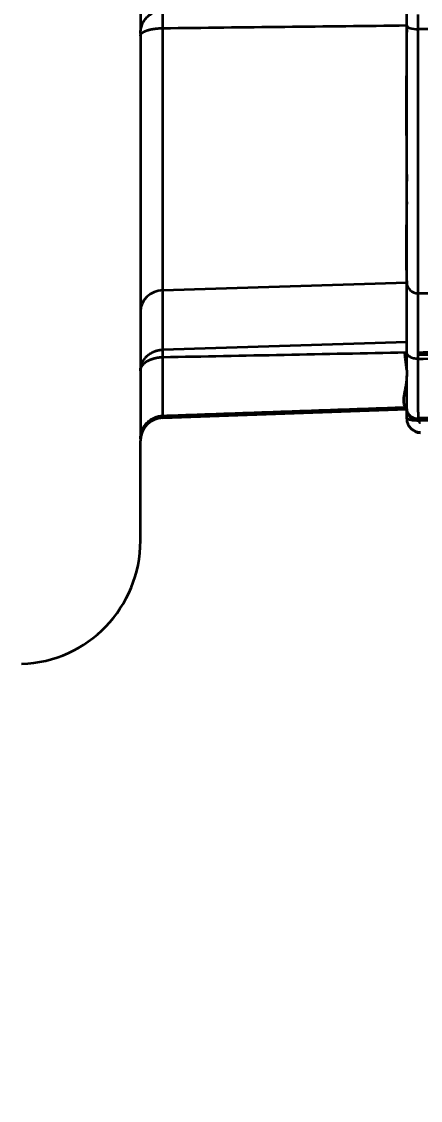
# Model space of a CAD drawing. Header units: millimetres. Extents: x 83 to 1196, y -164 to 735.
# Drawn here: x 161.87 to 179.03, y -11.58 to 34.81 of the extents above; entities that cross this region are included whole.
import ezdxf

# ---------------------------------------------------------------- set-up
doc = ezdxf.new("R2010")
doc.units = ezdxf.units.MM
doc.layers.add('1', color=7, linetype='Continuous', true_color=0xffffff)
doc.layers.add('dim', color=82, linetype='Continuous', lineweight=9)
doc.styles.get("Standard").update_dxf_attribs({"font": ''})
doc.styles.get('Standard').set_extended_font_data('Microsoft YaHei')
doc.dimstyles.get("Standard").update_dxf_attribs({"dimscale": 4, "dimtxt": 0.18, "dimasz": 0.18, "dimexe": 0.18, "dimexo": 0.0625, "dimgap": 0.09, "dimtad": 0, "dimzin": 0, "dimdsep": 46, "dimtxsty": 'Standard', "dimcen": 0.09, "dimadec": 0, "dimazin": 0, "dimtfac": 1, "dimtofl": 0, "dimtmove": 0, "dimatfit": 3, "dimfxl": 0, "dimtolj": 1, "dimtzin": 0, "dimarcsym": 0})

# ---------------------------------------------------------------- blocks, each defined once
blk = doc.blocks.new('*D5')
at = {"layer": 'Defpoints', "color": 0, "lineweight": 18, "transparency": 16777216}
for p in [(168.421, 176.041), (89.854, -63.959), (168.421, -63.959)]:
    blk.add_point(p, dxfattribs=at)
at = {"layer": 'dim', "color": 0, "lineweight": -2, "transparency": 16777216}
for p, q in [((166.422, 176.041), (87.855, 176.041)), ((89.854, 168.041), (89.854, 87.807)), ((89.854, -55.959), (89.854, 24.275)), ((166.422, -63.959), (87.855, -63.959))]:
    blk.add_line(p, q, dxfattribs=at)
at = {"layer": 'dim', "color": 0, "lineweight": 18, "transparency": 16777216}
for points in [[(88.521, 168.041), (91.188, 168.041), (89.854, 176.041)], [(88.521, -55.959), (91.188, -55.959), (89.854, -63.959)]]:
    blk.add_solid(points, dxfattribs=at)
at = {"layer": 'dim', "color": 0, "lineweight": 18, "transparency": 16777216, "insert": (89.854, 56.041), "char_height": 10, "attachment_point": 5, "rotation": 90}
blk.add_mtext('\\A1;240.00{\\H6;\\S-0.10^ -0.15;}', dxfattribs=at)

msp = doc.modelspace()

# ---------------------------------------------------------------- linework, layer by layer
at = {"layer": '1', "color": 7, "linetype": 'Continuous', "lineweight": 35}
for p, q in [((180.247, 34.486), (178.936, 34.486)), ((167.95, 23.262), (178.439, 23.596)), ((167.95, 20.707), (167.95, 23.262)), ((178.939, 20.577), (178.939, 23.131)), ((178.939, 23.131), (180.495, 23.131)), ((166.984, 22.355), (166.984, 19.804)), ((166.984, 22.35), (166.984, 19.799)), ((167.95, 20.709), (178.439, 21.044)), ((167.95, 17.778), (178.439, 18.145)), ((178.439, 18.145), (178.439, 18.166)), ((178.439, 17.734), (178.439, 18.145)), ((167.95, 17.778), (167.95, 17.865)), ((190.333, 17.614), (178.934, 17.773)), ((178.934, 17.722), (190.345, 17.562)), ((178.934, 17.661), (178.934, 17.722)), ((193.641, 17.453), (178.937, 17.661)), ((166.984, 16.865), (166.984, 16.779)), ((166.984, 12.488), (166.984, 16.779))]:
    msp.add_line(p, q, dxfattribs=at)
msp.add_arc((161.684, 12.488), 5.3, 272, 0, dxfattribs=at)
for centre, major_axis, ratio, start_param, end_param in [((178.942, 34.65), (-0.503, 0), 0.326831, 0, 1.55925), ((167.984, 22.35), (-1, 0), 0.912706, 4.747296, 6.283185), ((178.942, 23.589), (-0.503, 0), 0.912706, 0, 1.565804), ((575.643, 18.213), (-473.294, 1.104), 0.005207, 5.699747, 5.706346), ((638.474, 18.067), (-536.126, 1.25), 0.005208, 5.735952, 5.742092), ((638.469, 17.334), (-536.111, 1.984), 0.004595, 5.735948, 5.742147), ((167.984, 16.779), (0, -1), 0.999963, 3.176499, 4.712389), ((178.939, 17.755), (-0.5, 0), 0.173635, 0, 1.383821), ((179.039, 17.755), (0, 0.6), 0.999773, 1.570205, 3.126933), ((179.039, 17.734), (0, 0.6), 0.999963, 1.570796, 3.127525), ((179.039, 17.668), (0, 0.1), 0.998455, 1.644065, 3.127003)]:
    msp.add_ellipse(centre, major_axis=major_axis, ratio=ratio, start_param=start_param, end_param=end_param, dxfattribs=at)
for points, knots in [([(166.984, 49.347), (166.984, 49.343), (166.984, 49.339), (166.984, 49.32), (166.984, 49.303), (166.984, 49.219), (166.984, 49.141), (166.984, 48.964), (166.984, 48.866), (166.984, 48.649), (166.984, 48.53), (166.984, 48.368), (166.984, 48.335), (166.984, 48.268), (166.984, 48.234), (166.984, 48.129), (166.984, 48.057), (166.984, 47.836), (166.984, 47.679), (166.984, 47.35), (166.984, 47.177), (166.984, 46.905), (166.984, 46.812), (166.984, 46.669), (166.984, 46.621), (166.984, 46.524), (166.984, 46.475), (166.984, 46.227), (166.984, 46.023), (166.984, 45.605), (166.984, 45.178), (166.984, 44.73), (166.984, 44.444), (166.984, 44.387), (166.984, 44.271), (166.984, 44.213), (166.984, 44.037), (166.984, 43.92), (166.984, 43.567), (166.984, 43.094), (166.984, 42.615), (166.984, 42.133), (166.984, 41.89), (166.984, 41.585), (166.984, 41.524), (166.984, 41.402), (166.984, 41.22), (166.984, 41.04), (166.984, 40.68), (166.984, 40.206), (166.984, 39.741), (166.984, 39.396), (166.984, 39.282), (166.984, 39.112), (166.984, 39.055), (166.984, 38.942), (166.984, 38.886), (166.984, 38.609), (166.984, 38.176), (166.984, 37.767), (166.984, 37.37), (166.984, 37.178), (166.984, 36.945), (166.984, 36.899), (166.984, 36.808), (166.984, 36.673), (166.984, 36.543), (166.984, 36.291), (166.984, 36.132), (166.984, 35.832), (166.984, 35.692), (166.984, 35.494), (166.984, 35.43), (166.984, 35.338), (166.984, 35.307), (166.984, 35.248), (166.984, 35.219), (166.984, 35.078), (166.984, 34.976), (166.984, 34.792), (166.984, 34.711), (166.984, 34.584), (166.984, 34.534), (166.984, 34.491)], [0, 0, 0, 0, 0.002276, 0.002276, 0.011167, 0.011167, 0.046729, 0.046729, 0.082292, 0.082292, 0.117854, 0.117854, 0.126745, 0.126745, 0.135635, 0.135635, 0.153417, 0.153417, 0.188979, 0.188979, 0.224542, 0.224542, 0.242323, 0.242323, 0.251214, 0.251214, 0.260104, 0.260104, 0.295667, 0.295667, 0.331229, 0.366792, 0.366792, 0.375682, 0.375682, 0.384573, 0.384573, 0.402354, 0.402354, 0.437917, 0.473479, 0.473479, 0.509042, 0.509042, 0.517932, 0.517932, 0.526823, 0.544604, 0.544604, 0.580167, 0.615729, 0.615729, 0.633511, 0.633511, 0.642401, 0.642401, 0.651292, 0.651292, 0.686854, 0.722417, 0.722417, 0.757979, 0.757979, 0.76687, 0.76687, 0.775761, 0.793542, 0.793542, 0.829104, 0.829104, 0.864667, 0.864667, 0.882448, 0.882448, 0.891339, 0.891339, 0.900229, 0.900229, 0.935792, 0.935792, 0.971355, 0.971355, 1, 1, 1, 1]), ([(166.984, 34.307), (166.984, 34.371), (166.991, 34.435), (167.015, 34.56), (167.033, 34.622), (167.081, 34.741), (167.111, 34.798), (167.181, 34.905), (167.221, 34.955), (167.31, 35.047), (167.358, 35.089), (167.463, 35.162), (167.519, 35.194), (167.636, 35.246), (167.697, 35.267), (167.822, 35.295), (167.886, 35.304), (167.95, 35.306)], [0, 0, 0, 0, 0.125, 0.125, 0.25, 0.25, 0.375, 0.375, 0.5, 0.5, 0.625, 0.625, 0.75, 0.75, 0.875, 0.875, 1, 1, 1, 1]), ([(167.95, 34.532), (167.95, 34.557), (167.95, 34.581), (167.95, 34.629), (167.95, 34.652), (167.95, 34.699), (167.95, 34.722), (167.95, 34.77), (167.95, 34.793), (167.95, 34.842), (167.95, 34.867), (167.95, 34.906), (167.95, 34.919), (167.95, 34.94), (167.95, 34.947), (167.95, 34.957), (167.95, 34.962), (167.95, 34.966), (167.95, 34.968), (167.95, 34.969), (167.95, 34.972), (167.95, 34.989), (167.95, 35.003), (167.95, 35.028), (167.95, 35.039), (167.95, 35.06), (167.95, 35.069), (167.95, 35.088), (167.95, 35.097), (167.95, 35.121), (167.95, 35.136), (167.95, 35.163), (167.95, 35.175), (167.95, 35.209), (167.95, 35.228), (167.95, 35.253), (167.95, 35.26), (167.95, 35.274), (167.95, 35.281), (167.95, 35.291), (167.95, 35.296), (167.95, 35.301), (167.95, 35.303), (167.95, 35.305), (167.95, 35.306), (167.95, 35.306)], [0, 0, 0, 0, 0.0625, 0.0625, 0.125, 0.125, 0.1875, 0.1875, 0.25, 0.25, 0.3125, 0.3125, 0.34375, 0.34375, 0.359375, 0.359375, 0.367188, 0.369141, 0.369141, 0.371094, 0.371094, 0.375, 0.40625, 0.40625, 0.4375, 0.4375, 0.46875, 0.46875, 0.5, 0.5, 0.5625, 0.5625, 0.625, 0.625, 0.75, 0.75, 0.8125, 0.8125, 0.875, 0.875, 0.9375, 0.9375, 0.96875, 0.96875, 1, 1, 1, 1]), ([(178.439, 34.653), (178.439, 34.726), (178.439, 34.798), (178.439, 34.935), (178.439, 35.001), (178.439, 35.126), (178.439, 35.184), (178.439, 35.293), (178.439, 35.343), (178.439, 35.434), (178.439, 35.474), (178.439, 35.545), (178.439, 35.574), (178.439, 35.622), (178.439, 35.641), (178.439, 35.666), (178.439, 35.672), (178.439, 35.673)], [0, 0, 0, 0, 0.125, 0.125, 0.25, 0.25, 0.375, 0.375, 0.5, 0.5, 0.625, 0.625, 0.75, 0.75, 0.875, 0.875, 1, 1, 1, 1]), ([(178.936, 34.486), (178.936, 34.542), (178.936, 34.646), (178.937, 34.781), (178.937, 34.888), (178.938, 34.971), (178.939, 35.037), (178.939, 35.082), (178.939, 35.105), (178.94, 35.113)], [0, 0, 0, 0, 0.193713, 0.367526, 0.522318, 0.661437, 0.790858, 0.916641, 1, 1, 1, 1]), ([(166.984, 34.206), (166.984, 34.206), (166.984, 34.207), (166.984, 34.207), (166.984, 34.208), (166.984, 34.209), (166.984, 34.209), (166.985, 34.21), (166.985, 34.211), (166.985, 34.211), (166.985, 34.212), (166.985, 34.213), (166.985, 34.214), (166.985, 34.215), (166.985, 34.215), (166.985, 34.216), (166.985, 34.217), (166.985, 34.218), (166.985, 34.219), (166.985, 34.22), (166.986, 34.221), (166.986, 34.222), (166.986, 34.223), (166.986, 34.224), (166.986, 34.226), (166.986, 34.227), (166.987, 34.228), (166.987, 34.229), (166.987, 34.23), (166.988, 34.232), (166.988, 34.233), (166.988, 34.234), (166.989, 34.236), (166.989, 34.237), (166.989, 34.238), (166.99, 34.24), (166.99, 34.241), (166.991, 34.243), (166.991, 34.244), (166.992, 34.246), (166.992, 34.247), (166.993, 34.249), (166.994, 34.25), (166.994, 34.252), (166.995, 34.254), (166.996, 34.255), (166.997, 34.257), (166.997, 34.259), (166.998, 34.26), (166.999, 34.262), (167, 34.264), (167.001, 34.266), (167.002, 34.268), (167.003, 34.269), (167.004, 34.271), (167.006, 34.273), (167.007, 34.275), (167.008, 34.277), (167.01, 34.279), (167.011, 34.281), (167.012, 34.283), (167.014, 34.285), (167.016, 34.287), (167.017, 34.289), (167.019, 34.291), (167.021, 34.293), (167.022, 34.295), (167.024, 34.298), (167.026, 34.3), (167.028, 34.302), (167.03, 34.304), (167.033, 34.306), (167.035, 34.309), (167.037, 34.311), (167.04, 34.313), (167.042, 34.316), (167.045, 34.318), (167.047, 34.32), (167.05, 34.323), (167.053, 34.325), (167.056, 34.327), (167.059, 34.33), (167.062, 34.332), (167.065, 34.335), (167.068, 34.337), (167.071, 34.34), (167.075, 34.342), (167.078, 34.345), (167.082, 34.347), (167.086, 34.35), (167.09, 34.352), (167.094, 34.355), (167.098, 34.357), (167.102, 34.36), (167.106, 34.362), (167.11, 34.365), (167.115, 34.368), (167.119, 34.37), (167.124, 34.373), (167.129, 34.376), (167.134, 34.378), (167.139, 34.381), (167.144, 34.383), (167.15, 34.386), (167.155, 34.389), (167.16, 34.391), (167.166, 34.394), (167.172, 34.397), (167.178, 34.399), (167.184, 34.402), (167.19, 34.405), (167.196, 34.407), (167.203, 34.41), (167.209, 34.413), (167.216, 34.415), (167.223, 34.418), (167.23, 34.421), (167.237, 34.423), (167.244, 34.426), (167.252, 34.429), (167.259, 34.431), (167.267, 34.434), (167.275, 34.436), (167.283, 34.439), (167.291, 34.442), (167.299, 34.444), (167.308, 34.447), (167.316, 34.449), (167.325, 34.452), (167.334, 34.454), (167.343, 34.457), (167.352, 34.459), (167.362, 34.462), (167.371, 34.464), (167.381, 34.467), (167.391, 34.469), (167.401, 34.471), (167.411, 34.474), (167.421, 34.476), (167.431, 34.478), (167.442, 34.481), (167.453, 34.483), (167.464, 34.485), (167.475, 34.487), (167.486, 34.489), (167.497, 34.491), (167.509, 34.493), (167.52, 34.495), (167.532, 34.497), (167.544, 34.499), (167.556, 34.501), (167.568, 34.503), (167.581, 34.505), (167.593, 34.507), (167.606, 34.508), (167.619, 34.51), (167.632, 34.512), (167.645, 34.513), (167.658, 34.515), (167.671, 34.516), (167.685, 34.518), (167.699, 34.519), (167.712, 34.52), (167.726, 34.522), (167.74, 34.523), (167.755, 34.524), (167.769, 34.525), (167.783, 34.526), (167.798, 34.527), (167.813, 34.528), (167.827, 34.529), (167.842, 34.529), (167.857, 34.53), (167.872, 34.531), (167.888, 34.531), (167.903, 34.532), (167.918, 34.532), (167.934, 34.532), (167.944, 34.532), (167.95, 34.532)], [0, 0, 0, 0, 0.001112, 0.002276, 0.003491, 0.004758, 0.006076, 0.007446, 0.008868, 0.010341, 0.011866, 0.013442, 0.01507, 0.016749, 0.01848, 0.020262, 0.022096, 0.023982, 0.025919, 0.027908, 0.029948, 0.03204, 0.034183, 0.036378, 0.038625, 0.040923, 0.043273, 0.045674, 0.048127, 0.050631, 0.053187, 0.055795, 0.058454, 0.061164, 0.063926, 0.06674, 0.069606, 0.072522, 0.075491, 0.078511, 0.081582, 0.084706, 0.08788, 0.091106, 0.094384, 0.097714, 0.101095, 0.104527, 0.108011, 0.111547, 0.115134, 0.118773, 0.122463, 0.126205, 0.129998, 0.133843, 0.13774, 0.141688, 0.145688, 0.149739, 0.153842, 0.157996, 0.162202, 0.16646, 0.170769, 0.17513, 0.179542, 0.184006, 0.188521, 0.193088, 0.197706, 0.202376, 0.207098, 0.211871, 0.216696, 0.221572, 0.2265, 0.231479, 0.23651, 0.241593, 0.246727, 0.251913, 0.25715, 0.262439, 0.267779, 0.273171, 0.278614, 0.28411, 0.289656, 0.295254, 0.300904, 0.306605, 0.312358, 0.318163, 0.324019, 0.329926, 0.335885, 0.341896, 0.347958, 0.354072, 0.360237, 0.366454, 0.372723, 0.379043, 0.385414, 0.391838, 0.398312, 0.404839, 0.411417, 0.418046, 0.424727, 0.43146, 0.438244, 0.445079, 0.451967, 0.458905, 0.465896, 0.472938, 0.480031, 0.487176, 0.494373, 0.501621, 0.508921, 0.516272, 0.523675, 0.531129, 0.538635, 0.546193, 0.553802, 0.561463, 0.569175, 0.576939, 0.584754, 0.592621, 0.60054, 0.60851, 0.616531, 0.624604, 0.632729, 0.640905, 0.649133, 0.657413, 0.665744, 0.674126, 0.68256, 0.691046, 0.699583, 0.708172, 0.716813, 0.725504, 0.734248, 0.743043, 0.75189, 0.760788, 0.769738, 0.778739, 0.787792, 0.796896, 0.806052, 0.81526, 0.824519, 0.833829, 0.843192, 0.852606, 0.862071, 0.871588, 0.881156, 0.890776, 0.900448, 0.910171, 0.919946, 0.929772, 0.93965, 0.949579, 0.95956, 0.969593, 0.979677, 0.989813, 1, 1, 1, 1]), ([(167.95, 23.262), (167.95, 23.27), (167.95, 23.278), (167.95, 23.295), (167.95, 23.32), (167.95, 23.379), (167.95, 23.499), (167.95, 23.68), (167.95, 23.872), (167.95, 23.992), (167.95, 24.073), (167.95, 24.114), (167.95, 24.322), (167.95, 24.495), (167.95, 24.857), (167.95, 25.232), (167.95, 25.835), (167.95, 26.477), (167.95, 26.931), (167.95, 27.281), (167.95, 27.458), (167.95, 27.639), (167.95, 27.761), (167.95, 27.822), (167.95, 28.13), (167.95, 28.38), (167.95, 28.89), (167.95, 29.149), (167.95, 29.938), (167.95, 30.479), (167.95, 31.592), (167.95, 32.163), (167.95, 33.041), (167.95, 33.336), (167.95, 33.931), (167.95, 34.231), (167.95, 34.533)], [0, 0, 0, 0, 0.003906, 0.003906, 0.007813, 0.015625, 0.03125, 0.0625, 0.09375, 0.109375, 0.109375, 0.125, 0.125, 0.1875, 0.1875, 0.25, 0.3125, 0.375, 0.4375, 0.4375, 0.46875, 0.484375, 0.484375, 0.5, 0.5, 0.5625, 0.5625, 0.625, 0.625, 0.75, 0.75, 0.875, 0.875, 0.9375, 0.9375, 1, 1, 1, 1]), ([(178.439, 34.653), (178.439, 34.631), (178.439, 34.584), (178.439, 34.509), (178.439, 34.427), (178.438, 34.336), (178.438, 34.239), (178.437, 34.133), (178.436, 34.02), (178.436, 33.899), (178.435, 33.771), (178.434, 33.635), (178.432, 33.493), (178.431, 33.342), (178.43, 33.185), (178.428, 33.02), (178.426, 32.796), (178.424, 32.522), (178.422, 32.206), (178.42, 31.911), (178.418, 31.634), (178.418, 31.377), (178.417, 31.091), (178.418, 30.759), (178.42, 30.365), (178.423, 29.94), (178.427, 29.597), (178.429, 29.343), (178.431, 29.19), (178.432, 29.043), (178.434, 28.902), (178.435, 28.765), (178.436, 28.634), (178.437, 28.508), (178.437, 28.388), (178.438, 28.272), (178.439, 28.162), (178.439, 28.057), (178.439, 27.988), (178.439, 27.955)], [0, 0, 0, 0, 0.009139, 0.019359, 0.030658, 0.043038, 0.056497, 0.071037, 0.086656, 0.103356, 0.121136, 0.139995, 0.159935, 0.180955, 0.203055, 0.226235, 0.250495, 0.298188, 0.343398, 0.386125, 0.426369, 0.46413, 0.499408, 0.553343, 0.612849, 0.677924, 0.748571, 0.773552, 0.7978, 0.821315, 0.844099, 0.86615, 0.887468, 0.908054, 0.927908, 0.94703, 0.965419, 0.983075, 1, 1, 1, 1]), ([(178.439, 27.955), (178.439, 28.448), (178.439, 28.961), (178.439, 30.021), (178.439, 30.568), (178.439, 31.691), (178.439, 32.267), (178.439, 33.443), (178.439, 34.043), (178.439, 34.653)], [0, 0, 0, 0, 0.25, 0.25, 0.5, 0.5, 0.75, 0.75, 1, 1, 1, 1]), ([(178.939, 23.131), (178.939, 23.14), (178.939, 23.157), (178.939, 23.184), (178.939, 23.211), (178.939, 23.238), (178.939, 23.265), (178.939, 23.293), (178.939, 23.321), (178.939, 23.349), (178.939, 23.378), (178.939, 23.406), (178.939, 23.436), (178.939, 23.465), (178.939, 23.495), (178.939, 23.524), (178.939, 23.555), (178.939, 23.585), (178.939, 23.616), (178.939, 23.647), (178.939, 23.678), (178.939, 23.709), (178.939, 23.741), (178.938, 23.773), (178.938, 23.806), (178.938, 23.838), (178.938, 23.871), (178.938, 23.904), (178.938, 23.937), (178.938, 23.971), (178.938, 24.005), (178.938, 24.039), (178.938, 24.074), (178.938, 24.108), (178.938, 24.143), (178.938, 24.178), (178.938, 24.214), (178.938, 24.25), (178.938, 24.286), (178.938, 24.322), (178.938, 24.358), (178.938, 24.395), (178.938, 24.432), (178.938, 24.469), (178.938, 24.507), (178.938, 24.545), (178.938, 24.583), (178.938, 24.621), (178.938, 24.66), (178.938, 24.699), (178.938, 24.738), (178.938, 24.777), (178.938, 24.817), (178.938, 24.857), (178.938, 24.897), (178.938, 24.937), (178.938, 24.978), (178.938, 25.018), (178.938, 25.06), (178.938, 25.101), (178.938, 25.143), (178.938, 25.184), (178.938, 25.227), (178.938, 25.269), (178.938, 25.312), (178.938, 25.354), (178.938, 25.398), (178.938, 25.441), (178.938, 25.485), (178.938, 25.528), (178.938, 25.572), (178.938, 25.617), (178.938, 25.661), (178.937, 25.706), (178.937, 25.751), (178.937, 25.797), (178.937, 25.842), (178.937, 25.888), (178.937, 25.934), (178.937, 25.98), (178.937, 26.027), (178.937, 26.074), (178.937, 26.121), (178.937, 26.168), (178.937, 26.216), (178.937, 26.263), (178.937, 26.311), (178.937, 26.36), (178.937, 26.408), (178.937, 26.457), (178.937, 26.506), (178.937, 26.555), (178.937, 26.605), (178.937, 26.654), (178.937, 26.704), (178.937, 26.754), (178.937, 26.805), (178.937, 26.855), (178.937, 26.906), (178.937, 26.957), (178.937, 27.009), (178.937, 27.06), (178.937, 27.112), (178.937, 27.164), (178.937, 27.216), (178.937, 27.269), (178.937, 27.321), (178.937, 27.374), (178.937, 27.428), (178.937, 27.481), (178.937, 27.535), (178.937, 27.588), (178.937, 27.643), (178.937, 27.697), (178.937, 27.751), (178.937, 27.806), (178.937, 27.861), (178.937, 27.916), (178.937, 27.972), (178.937, 28.027), (178.937, 28.083), (178.937, 28.139), (178.937, 28.196), (178.937, 28.252), (178.937, 28.309), (178.937, 28.366), (178.937, 28.423), (178.937, 28.48), (178.937, 28.538), (178.937, 28.596), (178.937, 28.654), (178.937, 28.712), (178.937, 28.77), (178.937, 28.829), (178.937, 28.888), (178.937, 28.947), (178.937, 29.006), (178.936, 29.066), (178.936, 29.125), (178.936, 29.185), (178.936, 29.245), (178.936, 29.306), (178.936, 29.366), (178.936, 29.427), (178.936, 29.488), (178.936, 29.549), (178.936, 29.61), (178.936, 29.671), (178.936, 29.733), (178.936, 29.795), (178.936, 29.857), (178.936, 29.919), (178.936, 29.982), (178.936, 30.044), (178.936, 30.107), (178.936, 30.17), (178.936, 30.233), (178.936, 30.297), (178.936, 30.36), (178.936, 30.424), (178.936, 30.488), (178.936, 30.552), (178.936, 30.617), (178.936, 30.681), (178.936, 30.746), (178.936, 30.811), (178.936, 30.876), (178.936, 30.941), (178.936, 31.006), (178.936, 31.072), (178.936, 31.138), (178.936, 31.204), (178.936, 31.27), (178.936, 31.336), (178.936, 31.402), (178.936, 31.469), (178.936, 31.536), (178.936, 31.603), (178.936, 31.67), (178.936, 31.737), (178.936, 31.805), (178.936, 31.872), (178.936, 31.94), (178.936, 32.008), (178.936, 32.076), (178.936, 32.145), (178.936, 32.213), (178.936, 32.282), (178.936, 32.351), (178.936, 32.419), (178.936, 32.489), (178.936, 32.558), (178.936, 32.627), (178.936, 32.697), (178.936, 32.767), (178.936, 32.837), (178.936, 32.907), (178.936, 32.977), (178.936, 33.047), (178.936, 33.118), (178.936, 33.188), (178.936, 33.259), (178.936, 33.33), (178.936, 33.401), (178.936, 33.473), (178.936, 33.544), (178.936, 33.616), (178.936, 33.687), (178.936, 33.759), (178.936, 33.831), (178.936, 33.903), (178.936, 33.976), (178.936, 34.048), (178.936, 34.121), (178.936, 34.193), (178.936, 34.266), (178.936, 34.339), (178.936, 34.412), (178.936, 34.461), (178.936, 34.486)], [0, 0, 0, 0, 0.004169, 0.008342, 0.012519, 0.0167, 0.020885, 0.025075, 0.029269, 0.033466, 0.037668, 0.041875, 0.046085, 0.050299, 0.054518, 0.05874, 0.062967, 0.067197, 0.071432, 0.075671, 0.079914, 0.08416, 0.088411, 0.092666, 0.096924, 0.101187, 0.105453, 0.109724, 0.113999, 0.118277, 0.12256, 0.126846, 0.131137, 0.135431, 0.13973, 0.144033, 0.14834, 0.15265, 0.156965, 0.161284, 0.165607, 0.169934, 0.174265, 0.178599, 0.182938, 0.187282, 0.191629, 0.19598, 0.200335, 0.204694, 0.209058, 0.213425, 0.217797, 0.222172, 0.226552, 0.230936, 0.235324, 0.239716, 0.244112, 0.248512, 0.252916, 0.257325, 0.261737, 0.266154, 0.270575, 0.275, 0.279429, 0.283862, 0.288299, 0.29274, 0.297186, 0.301635, 0.306089, 0.310547, 0.315009, 0.319475, 0.323945, 0.32842, 0.332898, 0.337381, 0.341868, 0.346359, 0.350854, 0.355353, 0.359856, 0.364364, 0.368876, 0.373391, 0.377911, 0.382435, 0.386964, 0.391496, 0.396032, 0.400573, 0.405118, 0.409667, 0.41422, 0.418777, 0.423338, 0.427903, 0.432473, 0.437046, 0.441624, 0.446206, 0.450792, 0.455382, 0.459976, 0.464574, 0.469176, 0.473782, 0.478392, 0.483007, 0.487625, 0.492247, 0.496874, 0.501504, 0.506139, 0.510778, 0.51542, 0.520067, 0.524718, 0.529373, 0.534032, 0.538695, 0.543362, 0.548033, 0.552708, 0.557388, 0.562071, 0.566758, 0.57145, 0.576145, 0.580845, 0.585548, 0.590255, 0.594967, 0.599682, 0.604402, 0.609125, 0.613853, 0.618584, 0.62332, 0.62806, 0.632803, 0.637551, 0.642303, 0.647059, 0.651818, 0.656582, 0.66135, 0.666122, 0.670898, 0.675678, 0.680461, 0.685249, 0.690041, 0.694837, 0.699637, 0.704441, 0.709248, 0.71406, 0.718876, 0.723695, 0.728519, 0.733347, 0.738178, 0.743014, 0.747853, 0.752697, 0.757545, 0.762396, 0.767252, 0.772112, 0.776975, 0.781843, 0.786715, 0.791591, 0.79647, 0.801354, 0.806242, 0.811134, 0.81603, 0.82093, 0.825834, 0.830742, 0.835654, 0.84057, 0.84549, 0.850414, 0.855342, 0.860274, 0.86521, 0.87015, 0.875094, 0.880042, 0.884995, 0.889951, 0.894911, 0.899875, 0.904843, 0.909815, 0.914791, 0.919772, 0.924756, 0.929744, 0.934736, 0.939733, 0.944733, 0.949737, 0.954746, 0.959758, 0.964774, 0.969795, 0.974819, 0.979847, 0.984879, 0.989916, 0.994956, 1, 1, 1, 1]), ([(166.984, 34.307), (166.984, 34.307), (166.984, 34.306), (166.984, 34.303), (166.984, 34.301), (166.984, 34.294), (166.984, 34.287), (166.984, 34.274), (166.984, 34.269), (166.984, 34.259), (166.984, 34.253), (166.984, 34.24), (166.984, 34.234), (166.984, 34.22), (166.984, 34.213), (166.984, 34.206)], [0, 0, 0, 0, 0.125, 0.125, 0.25, 0.25, 0.5, 0.5, 0.625, 0.625, 0.75, 0.75, 0.875, 0.875, 1, 1, 1, 1]), ([(166.984, 34.206), (166.984, 34.047), (166.984, 33.888), (166.984, 33.572), (166.984, 33.414), (166.984, 32.945), (166.984, 32.635), (166.984, 31.716), (166.984, 31.118), (166.984, 29.95), (166.984, 29.381), (166.984, 28.552), (166.984, 28.279), (166.984, 27.743), (166.984, 27.479), (166.984, 27.09), (166.984, 26.962), (166.984, 26.709), (166.984, 26.584), (166.984, 26.216), (166.984, 25.737), (166.984, 25.061), (166.984, 24.426), (166.984, 24.031), (166.984, 23.65), (166.984, 23.467), (166.984, 23.248), (166.984, 23.205), (166.984, 23.119), (166.984, 22.993), (166.984, 22.872), (166.984, 22.636), (166.984, 22.488), (166.984, 22.35)], [0, 0, 0, 0, 0.03125, 0.03125, 0.0625, 0.0625, 0.125, 0.125, 0.25, 0.25, 0.375, 0.375, 0.4375, 0.4375, 0.5, 0.5, 0.53125, 0.53125, 0.5625, 0.5625, 0.625, 0.6875, 0.75, 0.8125, 0.8125, 0.875, 0.875, 0.890625, 0.890625, 0.90625, 0.9375, 0.9375, 1, 1, 1, 1]), ([(178.439, 27.07), (178.439, 27.057), (178.439, 27.028), (178.438, 26.98), (178.438, 26.922), (178.437, 26.856), (178.436, 26.781), (178.435, 26.697), (178.433, 26.605), (178.432, 26.505), (178.43, 26.397), (178.428, 26.281), (178.426, 26.158), (178.424, 26.033), (178.421, 25.908), (178.42, 25.787), (178.419, 25.668), (178.418, 25.551), (178.417, 25.435), (178.417, 25.321), (178.418, 25.209), (178.418, 25.125), (178.419, 25.069), (178.419, 25.039), (178.419, 25.009), (178.419, 24.98), (178.42, 24.95), (178.42, 24.921), (178.42, 24.892), (178.42, 24.863), (178.42, 24.834), (178.42, 24.805), (178.42, 24.777), (178.42, 24.748), (178.42, 24.72), (178.42, 24.692), (178.42, 24.664), (178.42, 24.636), (178.42, 24.608), (178.42, 24.581), (178.42, 24.553), (178.42, 24.526), (178.42, 24.499), (178.42, 24.472), (178.42, 24.445), (178.42, 24.418), (178.419, 24.392), (178.419, 24.365), (178.419, 24.339), (178.419, 24.313), (178.418, 24.293), (178.419, 24.278), (178.419, 24.265), (178.419, 24.247), (178.42, 24.223), (178.421, 24.195), (178.422, 24.162), (178.423, 24.123), (178.425, 24.08), (178.426, 24.033), (178.428, 23.981), (178.431, 23.921), (178.433, 23.856), (178.435, 23.792), (178.437, 23.734), (178.438, 23.683), (178.439, 23.637), (178.439, 23.609), (178.439, 23.596)], [0, 0, 0, 0, 0.008972, 0.0201, 0.033385, 0.048828, 0.066427, 0.086184, 0.108097, 0.132167, 0.158395, 0.186779, 0.21732, 0.250019, 0.281343, 0.312667, 0.34399, 0.375312, 0.406635, 0.437958, 0.46928, 0.500603, 0.509198, 0.517793, 0.526388, 0.534983, 0.543578, 0.552172, 0.560767, 0.569362, 0.577957, 0.586552, 0.595147, 0.603742, 0.612337, 0.620932, 0.629526, 0.638121, 0.646716, 0.655311, 0.663906, 0.672501, 0.681096, 0.689691, 0.698286, 0.70688, 0.715475, 0.72407, 0.732665, 0.74126, 0.749855, 0.75236, 0.756633, 0.762675, 0.770486, 0.780066, 0.791415, 0.804532, 0.819419, 0.836075, 0.854499, 0.874692, 0.900764, 0.924761, 0.946682, 0.966529, 0.984302, 1, 1, 1, 1]), ([(178.439, 23.596), (178.439, 23.805), (178.439, 24.035), (178.439, 24.538), (178.439, 24.81), (178.439, 25.392), (178.439, 25.703), (178.439, 26.36), (178.439, 26.707), (178.439, 27.07)], [0, 0, 0, 0, 0.25, 0.25, 0.5, 0.5, 0.75, 0.75, 1, 1, 1, 1]), ([(178.439, 20.596), (178.439, 20.693), (178.439, 20.78), (178.439, 20.931), (178.439, 20.994), (178.439, 21.042)], [0, 0, 0, 0, 0.5, 0.5, 1, 1, 1, 1]), ([(166.984, 19.806), (166.985, 19.814), (166.985, 19.83), (166.986, 19.853), (166.988, 19.877), (166.991, 19.9), (166.994, 19.923), (166.997, 19.945), (167.002, 19.968), (167.007, 19.99), (167.012, 20.012), (167.018, 20.034), (167.025, 20.055), (167.032, 20.076), (167.04, 20.097), (167.048, 20.117), (167.057, 20.138), (167.066, 20.158), (167.075, 20.177), (167.085, 20.196), (167.096, 20.215), (167.107, 20.234), (167.118, 20.252), (167.129, 20.27), (167.141, 20.287), (167.154, 20.304), (167.166, 20.321), (167.179, 20.337), (167.193, 20.353), (167.206, 20.369), (167.22, 20.384), (167.234, 20.399), (167.248, 20.414), (167.263, 20.428), (167.278, 20.441), (167.293, 20.455), (167.308, 20.468), (167.323, 20.48), (167.339, 20.492), (167.355, 20.504), (167.37, 20.515), (167.386, 20.527), (167.402, 20.537), (167.419, 20.547), (167.435, 20.557), (167.451, 20.567), (167.468, 20.576), (167.484, 20.585), (167.501, 20.593), (167.517, 20.602), (167.534, 20.609), (167.551, 20.617), (167.567, 20.624), (167.584, 20.631), (167.6, 20.637), (167.617, 20.643), (167.634, 20.649), (167.65, 20.654), (167.667, 20.66), (167.683, 20.664), (167.7, 20.669), (167.716, 20.673), (167.732, 20.677), (167.748, 20.681), (167.765, 20.684), (167.781, 20.687), (167.796, 20.69), (167.812, 20.693), (167.828, 20.695), (167.844, 20.697), (167.859, 20.699), (167.875, 20.701), (167.89, 20.702), (167.905, 20.704), (167.92, 20.705), (167.935, 20.705), (167.945, 20.706), (167.949, 20.706)], [0, 0, 0, 0, 0.017034, 0.033969, 0.050803, 0.067537, 0.084171, 0.100706, 0.11714, 0.133474, 0.149708, 0.165842, 0.181876, 0.19781, 0.213644, 0.229378, 0.245012, 0.260546, 0.27598, 0.291314, 0.306547, 0.321681, 0.336715, 0.351649, 0.366482, 0.381216, 0.39585, 0.410383, 0.424817, 0.43915, 0.453384, 0.467517, 0.481551, 0.495484, 0.509318, 0.523051, 0.536684, 0.550218, 0.563651, 0.576984, 0.590218, 0.603351, 0.616384, 0.629317, 0.64215, 0.654883, 0.667516, 0.68005, 0.692483, 0.704816, 0.717049, 0.729182, 0.741215, 0.753148, 0.76498, 0.776713, 0.788346, 0.799879, 0.811312, 0.822645, 0.833878, 0.84501, 0.856043, 0.866976, 0.877809, 0.888541, 0.899174, 0.909707, 0.920139, 0.930472, 0.940705, 0.950837, 0.96087, 0.970802, 0.980635, 0.990367, 1, 1, 1, 1]), ([(167.95, 20.387), (167.95, 20.456), (167.95, 20.518), (167.95, 20.627), (167.949, 20.673), (167.949, 20.709)], [0, 0, 0, 0, 0.5, 0.5, 1, 1, 1, 1]), ([(178.339, 20.591), (178.34, 20.582), (178.342, 20.562), (178.346, 20.529), (178.35, 20.489), (178.356, 20.442), (178.362, 20.389), (178.369, 20.33), (178.377, 20.264), (178.386, 20.197), (178.394, 20.131), (178.402, 20.07), (178.409, 20.013), (178.415, 19.961), (178.42, 19.914), (178.424, 19.87), (178.427, 19.843), (178.428, 19.83)], [0, 0, 0, 0, 0.032485, 0.073569, 0.123252, 0.181536, 0.24842, 0.323903, 0.407987, 0.50067, 0.587636, 0.669388, 0.745928, 0.817257, 0.883378, 0.944291, 1, 1, 1, 1]), ([(178.933, 20.305), (178.899, 20.306), (178.864, 20.308), (178.797, 20.317), (178.765, 20.323), (178.705, 20.339), (178.677, 20.348), (178.639, 20.363), (178.626, 20.369), (178.603, 20.38), (178.592, 20.386), (178.562, 20.404), (178.542, 20.418), (178.507, 20.447), (178.491, 20.464), (178.466, 20.499), (178.456, 20.517), (178.442, 20.556), (178.439, 20.576), (178.439, 20.595)], [0, 0, 0, 0, 0.125, 0.125, 0.25, 0.25, 0.375, 0.375, 0.4375, 0.4375, 0.5, 0.5, 0.625, 0.625, 0.75, 0.75, 0.875, 0.875, 1, 1, 1, 1]), ([(178.439, 19.83), (178.439, 19.949), (178.439, 20.072), (178.439, 20.326), (178.439, 20.458), (178.439, 20.594)], [0, 0, 0, 0, 0.5, 0.5, 1, 1, 1, 1]), ([(178.932, 20.303), (178.933, 20.34), (178.934, 20.412), (178.937, 20.506), (178.938, 20.555), (178.939, 20.577)], [0, 0, 0, 0, 0.315007, 0.640111, 1, 1, 1, 1]), ([(166.987, 19.801), (166.987, 19.802), (166.987, 19.803), (166.987, 19.806), (166.987, 19.812), (166.987, 19.82), (166.988, 19.831), (166.989, 19.839), (166.99, 19.844), (166.99, 19.848), (166.991, 19.852), (166.991, 19.856), (166.992, 19.86), (166.993, 19.865), (166.994, 19.87), (166.995, 19.876), (166.997, 19.886), (167.002, 19.904), (167.011, 19.93), (167.024, 19.961), (167.045, 19.999), (167.076, 20.045), (167.116, 20.091), (167.167, 20.138), (167.227, 20.184), (167.308, 20.233), (167.387, 20.271), (167.453, 20.297), (167.497, 20.312), (167.54, 20.326), (167.583, 20.337), (167.625, 20.348), (167.667, 20.356), (167.707, 20.364), (167.746, 20.37), (167.784, 20.375), (167.82, 20.379), (167.855, 20.382), (167.888, 20.384), (167.919, 20.386), (167.94, 20.386), (167.95, 20.386)], [0, 0, 0, 0, 0.003187, 0.008036, 0.014659, 0.022961, 0.032751, 0.043886, 0.047407, 0.051307, 0.055588, 0.060248, 0.065289, 0.07071, 0.07651, 0.082691, 0.089252, 0.11208, 0.141361, 0.177094, 0.220009, 0.274705, 0.34118, 0.39406, 0.458635, 0.5349, 0.62285, 0.657205, 0.690418, 0.722491, 0.753424, 0.783215, 0.811866, 0.839376, 0.865745, 0.890973, 0.91506, 0.938007, 0.959812, 0.980476, 1, 1, 1, 1]), ([(167.95, 17.865), (167.95, 17.868), (167.95, 17.885), (167.95, 17.946), (167.95, 17.99), (167.95, 18.062), (167.95, 18.078), (167.95, 18.11), (167.95, 18.16), (167.95, 18.218), (167.95, 18.344), (167.95, 18.44), (167.95, 18.658), (167.95, 18.779), (167.95, 19.041), (167.95, 19.184), (167.95, 19.415), (167.95, 19.495), (167.95, 19.619), (167.95, 19.661), (167.95, 19.746), (167.95, 19.79), (167.95, 20.01), (167.95, 20.194), (167.95, 20.388)], [0, 0, 0, 0, 0.125, 0.125, 0.25, 0.25, 0.28125, 0.28125, 0.3125, 0.375, 0.375, 0.5, 0.5, 0.625, 0.625, 0.75, 0.75, 0.8125, 0.8125, 0.84375, 0.84375, 0.875, 0.875, 1, 1, 1, 1]), ([(178.934, 18.153), (178.934, 18.158), (178.934, 18.167), (178.934, 18.181), (178.934, 18.194), (178.934, 18.209), (178.934, 18.223), (178.934, 18.238), (178.934, 18.252), (178.934, 18.267), (178.934, 18.283), (178.934, 18.298), (178.934, 18.314), (178.934, 18.329), (178.934, 18.345), (178.934, 18.362), (178.934, 18.378), (178.934, 18.394), (178.934, 18.411), (178.934, 18.428), (178.934, 18.445), (178.934, 18.463), (178.934, 18.48), (178.934, 18.498), (178.934, 18.516), (178.934, 18.534), (178.934, 18.552), (178.934, 18.571), (178.934, 18.589), (178.934, 18.608), (178.934, 18.627), (178.934, 18.646), (178.934, 18.666), (178.934, 18.685), (178.934, 18.705), (178.934, 18.725), (178.934, 18.745), (178.934, 18.765), (178.934, 18.786), (178.934, 18.807), (178.934, 18.827), (178.934, 18.849), (178.934, 18.87), (178.934, 18.891), (178.934, 18.913), (178.934, 18.934), (178.934, 18.956), (178.934, 18.987), (178.934, 19.025), (178.934, 19.073), (178.934, 19.122), (178.934, 19.171), (178.934, 19.221), (178.934, 19.272), (178.934, 19.324), (178.934, 19.376), (178.934, 19.429), (178.934, 19.483), (178.934, 19.537), (178.934, 19.592), (178.934, 19.648), (178.934, 19.704), (178.934, 19.761), (178.934, 19.819), (178.934, 19.877), (178.934, 19.936), (178.934, 19.996), (178.934, 20.056), (178.934, 20.117), (178.934, 20.178), (178.934, 20.24), (178.934, 20.282), (178.934, 20.303)], [0, 0, 0, 0, 0.010351, 0.020703, 0.031054, 0.041405, 0.051756, 0.062108, 0.072459, 0.08281, 0.093161, 0.103513, 0.113864, 0.124215, 0.134566, 0.144918, 0.155269, 0.16562, 0.175971, 0.186323, 0.196674, 0.207025, 0.217376, 0.227728, 0.238079, 0.24843, 0.258781, 0.269133, 0.279484, 0.289835, 0.300186, 0.310538, 0.320889, 0.33124, 0.341591, 0.351943, 0.362294, 0.372645, 0.382996, 0.393348, 0.403699, 0.41405, 0.424401, 0.434753, 0.445104, 0.455455, 0.465806, 0.476158, 0.497984, 0.519811, 0.541638, 0.563465, 0.585291, 0.607118, 0.628945, 0.650772, 0.672598, 0.694425, 0.716252, 0.738079, 0.759906, 0.781732, 0.803559, 0.825386, 0.847213, 0.869039, 0.890866, 0.912693, 0.93452, 0.956346, 0.978173, 1, 1, 1, 1]), ([(166.984, 19.799), (166.984, 19.574), (166.984, 19.359), (166.984, 19.104), (166.984, 19.053), (166.984, 18.954), (166.984, 18.807), (166.984, 18.668), (166.984, 18.399), (166.984, 18.233), (166.984, 18.004), (166.984, 17.931), (166.984, 17.791), (166.984, 17.724), (166.984, 17.533), (166.984, 17.422), (166.984, 17.276), (166.984, 17.231), (166.984, 17.169), (166.984, 17.149), (166.984, 17.112), (166.984, 17.094), (166.984, 17.069), (166.984, 17.061), (166.984, 17.053)], [0, 0, 0, 0, 0.163289, 0.163289, 0.204111, 0.204111, 0.244933, 0.326577, 0.326577, 0.489866, 0.489866, 0.57151, 0.57151, 0.653154, 0.653154, 0.816443, 0.816443, 0.898087, 0.898087, 0.938909, 0.938909, 0.979731, 0.979731, 1, 1, 1, 1]), ([(178.439, 19.585), (178.439, 19.579), (178.439, 19.567), (178.438, 19.548), (178.438, 19.529), (178.437, 19.509), (178.436, 19.489), (178.435, 19.47), (178.433, 19.449), (178.432, 19.429), (178.43, 19.408), (178.428, 19.388), (178.426, 19.367), (178.424, 19.346), (178.421, 19.324), (178.418, 19.303), (178.414, 19.272), (178.408, 19.228), (178.397, 19.166), (178.384, 19.092), (178.37, 19.02), (178.357, 18.956), (178.347, 18.904), (178.338, 18.858), (178.33, 18.818), (178.321, 18.769), (178.312, 18.711), (178.303, 18.647), (178.296, 18.58), (178.294, 18.509), (178.299, 18.439), (178.311, 18.376), (178.326, 18.332), (178.342, 18.301), (178.358, 18.277), (178.373, 18.26), (178.386, 18.249), (178.394, 18.243), (178.401, 18.238), (178.408, 18.235), (178.414, 18.233), (178.418, 18.231), (178.421, 18.231), (178.422, 18.231)], [0, 0, 0, 0, 0.007283, 0.014715, 0.022298, 0.03003, 0.037914, 0.045948, 0.054132, 0.062469, 0.070956, 0.079595, 0.088387, 0.09733, 0.106425, 0.115673, 0.125073, 0.146233, 0.174136, 0.208783, 0.250174, 0.280055, 0.30744, 0.332329, 0.354723, 0.374622, 0.41788, 0.459465, 0.499388, 0.558686, 0.620192, 0.683955, 0.75002, 0.781463, 0.823003, 0.874643, 0.897358, 0.91847, 0.93798, 0.955887, 0.972193, 0.986897, 1, 1, 1, 1]), ([(178.439, 18.84), (178.439, 18.941), (178.439, 19.055), (178.439, 19.304), (178.439, 19.44), (178.439, 19.585)], [0, 0, 0, 0, 0.5, 0.5, 1, 1, 1, 1]), ([(178.439, 18.231), (178.439, 18.233), (178.439, 18.247), (178.439, 18.288), (178.439, 18.304), (178.439, 18.334), (178.439, 18.344), (178.439, 18.367), (178.439, 18.379), (178.439, 18.444), (178.439, 18.57), (178.439, 18.742), (178.439, 18.84)], [0, 0, 0, 0, 0.25, 0.25, 0.375, 0.375, 0.4375, 0.4375, 0.5, 0.5, 0.75, 1, 1, 1, 1]), ([(178.934, 17.722), (178.902, 17.722), (178.869, 17.726), (178.805, 17.739), (178.774, 17.749), (178.713, 17.775), (178.685, 17.791), (178.631, 17.828), (178.605, 17.849), (178.56, 17.896), (178.539, 17.921), (178.503, 17.976), (178.488, 18.005), (178.463, 18.066), (178.454, 18.098), (178.442, 18.162), (178.439, 18.195), (178.439, 18.227)], [0, 0, 0, 0, 0.125, 0.125, 0.25, 0.25, 0.375, 0.375, 0.5, 0.5, 0.625, 0.625, 0.75, 0.75, 0.875, 0.875, 1, 1, 1, 1]), ([(178.439, 18.16), (178.439, 18.153), (178.439, 18.147), (178.44, 18.134), (178.441, 18.114), (178.443, 18.095), (178.449, 18.056), (178.455, 18.031), (178.467, 17.994), (178.472, 17.981), (178.482, 17.956), (178.488, 17.944), (178.507, 17.908), (178.521, 17.884), (178.547, 17.851), (178.556, 17.84), (178.575, 17.818), (178.585, 17.808), (178.617, 17.777), (178.641, 17.759), (178.68, 17.733), (178.693, 17.725), (178.722, 17.711), (178.736, 17.704), (178.781, 17.686), (178.813, 17.676), (178.846, 17.67)], [0, 0, 0, 0, 0.03125, 0.03125, 0.0625, 0.125, 0.125, 0.25, 0.25, 0.3125, 0.3125, 0.375, 0.375, 0.5, 0.5, 0.5625, 0.5625, 0.625, 0.625, 0.75, 0.75, 0.8125, 0.8125, 0.875, 0.875, 1, 1, 1, 1]), ([(178.93, 18.018), (178.93, 18.022), (178.93, 18.031), (178.931, 18.043), (178.931, 18.056), (178.931, 18.069), (178.931, 18.083), (178.932, 18.096), (178.932, 18.11), (178.932, 18.124), (178.932, 18.139), (178.933, 18.148), (178.933, 18.153)], [0, 0, 0, 0, 0.100378, 0.200672, 0.300882, 0.401008, 0.50105, 0.601008, 0.700882, 0.800672, 0.900378, 1, 1, 1, 1]), ([(166.984, 16.865), (166.984, 16.929), (166.991, 16.993), (167.015, 17.119), (167.033, 17.181), (167.081, 17.299), (167.111, 17.356), (167.18, 17.464), (167.22, 17.514), (167.309, 17.606), (167.358, 17.648), (167.463, 17.722), (167.519, 17.753), (167.636, 17.805), (167.697, 17.826), (167.822, 17.855), (167.886, 17.863), (167.95, 17.865)], [0, 0, 0, 0, 0.125, 0.125, 0.25, 0.25, 0.375, 0.375, 0.5, 0.5, 0.625, 0.625, 0.75, 0.75, 0.875, 0.875, 1, 1, 1, 1]), ([(178.934, 18.018), (178.934, 18.015), (178.934, 18.008), (178.934, 17.998), (178.934, 17.988), (178.934, 17.978), (178.934, 17.968), (178.934, 17.958), (178.934, 17.949), (178.934, 17.94), (178.934, 17.931), (178.934, 17.922), (178.934, 17.913), (178.934, 17.905), (178.934, 17.897), (178.934, 17.889), (178.934, 17.881), (178.934, 17.873), (178.934, 17.865), (178.934, 17.858), (178.934, 17.851), (178.934, 17.844), (178.934, 17.837), (178.934, 17.83), (178.934, 17.824), (178.934, 17.817), (178.934, 17.811), (178.934, 17.805), (178.934, 17.8), (178.934, 17.794), (178.934, 17.789), (178.934, 17.784), (178.934, 17.779), (178.934, 17.774), (178.934, 17.77), (178.934, 17.765), (178.934, 17.761), (178.934, 17.757), (178.934, 17.753), (178.934, 17.75), (178.934, 17.747), (178.934, 17.743), (178.934, 17.74), (178.934, 17.738), (178.934, 17.735), (178.934, 17.733), (178.934, 17.731), (178.934, 17.729), (178.934, 17.727), (178.934, 17.726), (178.934, 17.724), (178.934, 17.723), (178.934, 17.723), (178.934, 17.722), (178.934, 17.722), (178.934, 17.722)], [0, 0, 0, 0, 0.01827, 0.036562, 0.054878, 0.073216, 0.091578, 0.109963, 0.12837, 0.146801, 0.165255, 0.183731, 0.202231, 0.220754, 0.239299, 0.257868, 0.27646, 0.295075, 0.313712, 0.332373, 0.351057, 0.369764, 0.388494, 0.407247, 0.426022, 0.444821, 0.463643, 0.482488, 0.501356, 0.520247, 0.539161, 0.558098, 0.577058, 0.596041, 0.615047, 0.634076, 0.653128, 0.672203, 0.691301, 0.710422, 0.729566, 0.748733, 0.767923, 0.787136, 0.806372, 0.825632, 0.844914, 0.864219, 0.883547, 0.902899, 0.922273, 0.94167, 0.96109, 0.980534, 1, 1, 1, 1])]:
    msp.add_open_spline(points, degree=3, knots=knots, dxfattribs=at)
for points, degree in [([(167.949, 34.533), (171.446, 34.573), (174.942, 34.613), (178.439, 34.653)], 3), ([(178.439, 27.069), (178.439, 27.356), (178.439, 27.652), (178.439, 27.955)], 3), ([(178.439, 21.043), (178.439, 23.596)], 1), ([(167.95, 20.386), (171.429, 20.455), (174.909, 20.524), (178.389, 20.594)], 3), ([(178.439, 19.83), (178.439, 19.746), (178.439, 19.664), (178.439, 19.585)], 3), ([(167.95, 17.865), (178.431, 18.231)], 1), ([(178.846, 17.67), (178.875, 17.664), (178.905, 17.661), (178.934, 17.661)], 3)]:
    msp.add_open_spline(points, degree=degree, dxfattribs=at)

# ---------------------------------------------------------------- dimensions: what is measured, and where the dimension line sits
at = {"layer": 'dim', "lineweight": 18}
dim = msp.add_linear_dim(base=(89.854, -63.959), p1=(168.421, 176.041), p2=(168.421, -63.959), angle=90, dimstyle='Standard', override={"dimtxt": 2.5, "dimasz": 2, "dimexe": 0.49975, "dimexo": 0.49975, "dimgap": 0.49975, "dimtol": 1, "dimlim": 0, "dimtp": -0.1, "dimtm": 0.15, "dimtfac": 0.6, "dimtdec": 2, "dimtolj": 1}, dxfattribs=at)
dim.commit()
dim.dimension.update_dxf_attribs({"geometry": '*D5', "text_midpoint": (89.854, 56.041), "dimtype": 160})

doc.saveas('drawing.dxf')
